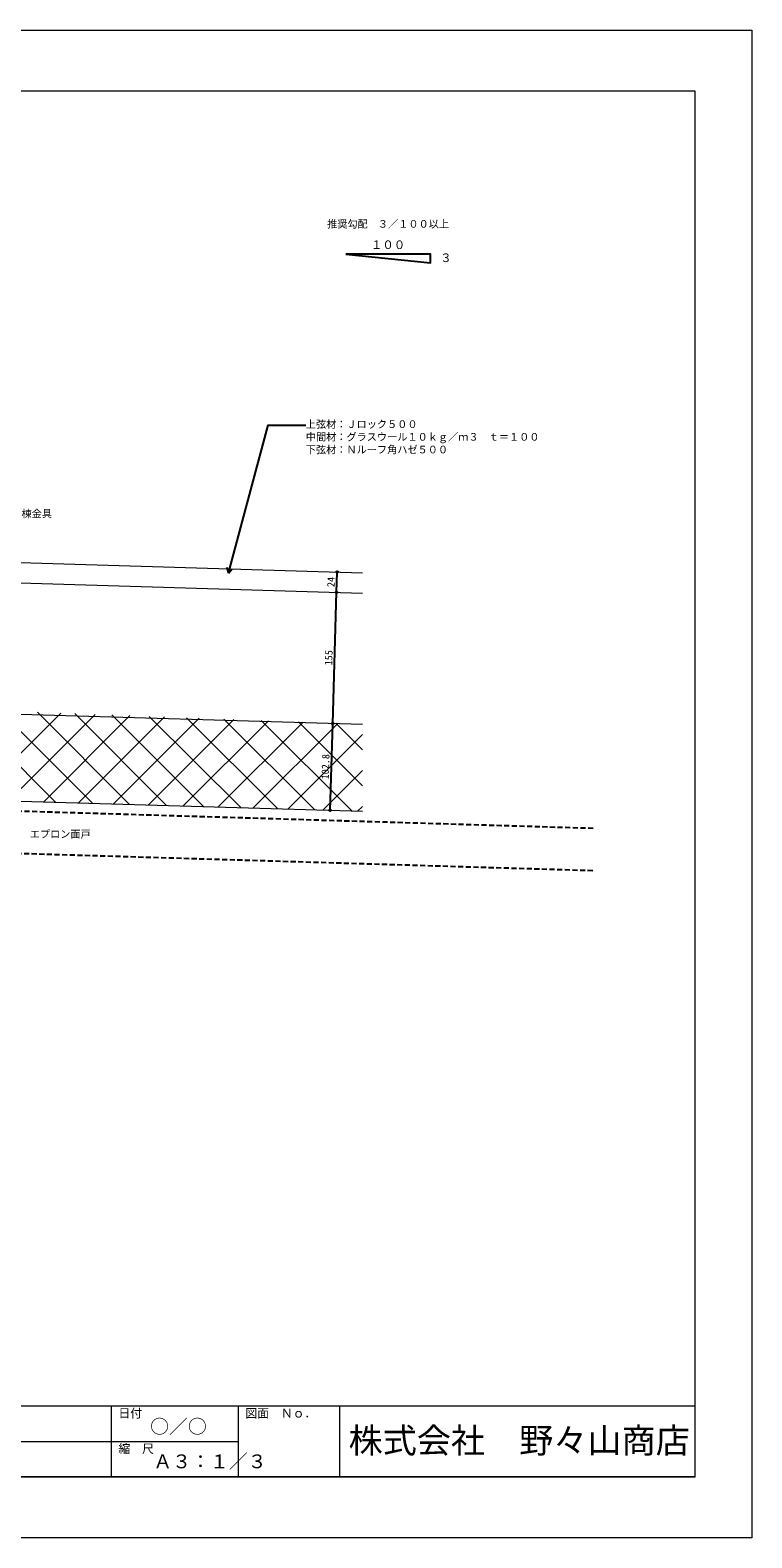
# Model space of a CAD drawing. Units: millimetres at full size, sheet at 1:3. Extents: x -1263 to 1258, y -891 to 1034.
# Drawn here: x 406 to 1258, y -891 to 891 of the extents above; entities that cross this region are included whole.
import ezdxf
from ezdxf.enums import TextEntityAlignment as Align

# ---------------------------------------------------------------- set-up
doc = ezdxf.new("R2010")
doc.units = ezdxf.units.MM
doc.header["$LTSCALE"] = 3
doc.linetypes.add('DASHED2', pattern=[3, 2, -1])
for name, color, linetype, lineweight in [('0-0_補助1', 4, 'Continuous', 5), ('0-4_寸法線1', 5, 'Continuous', 25), ('0-6_名称1', 5, 'Continuous', 25), ('0-B_屋根1', 6, 'Continuous', 20), ('2-1_裏貼1', 2, 'Continuous', 18), ('4-3_H鋼2', 12, 'DASHED2', 25), ('5-B_枠2', 4, 'Continuous', 5)]:
    doc.layers.add(name, color=color, linetype=linetype, lineweight=lineweight)
doc.styles.add('Arial', font='')
doc.styles.add('ＭＳ ゴシック', font='')
doc.styles.get('Arial').set_extended_font_data('Arial')
doc.styles.get('ＭＳ ゴシック').set_extended_font_data('MS Gothic')

msp = doc.modelspace()

# ---------------------------------------------------------------- linework, layer by layer
at = {"layer": '0-0_補助1'}
for p, q in [((1191.647, -819), (1191.647, 819)), ((-1194.647, -735), (1191.647, -735)), ((501.647, -735), (501.647, -819)), ((651.647, -735), (651.647, -819)), ((771.647, -735), (771.647, -819)), ((-320.3, -777), (651.647, -777)), ((-1194.647, -819), (1191.647, -819)), ((1191.647, -819), (-1194.647, -819))]:
    msp.add_line(p, q, dxfattribs=at)
msp.add_lwpolyline([(1191.647, 819), (-1194.647, 819), (-1194.647, -819)], dxfattribs=at)
at = {"layer": '0-4_寸法線1'}
for p, q in [((768.031, 226.551), (768.751, 250.54)), ((763.385, 71.658), (768.031, 226.551)), ((760.301, -31.136), (763.385, 71.658))]:
    msp.add_line(p, q, dxfattribs=at)
msp.add_lwpolyline([(778.844, 626.139), (878.844, 616.139), (878.844, 626.139)], close=True, dxfattribs=at)
for centre in [(768.751, 250.54), (768.031, 226.551), (768.031, 226.551), (763.385, 71.658), (763.385, 71.658), (760.301, -31.136)]:
    msp.add_circle(centre, 1.05, dxfattribs=at)
at = {"layer": '0-6_名称1'}
for q in [(638.929, 255.811), (644.724, 254.258)]:
    msp.add_line((640.274, 249.239), q, dxfattribs=at)
msp.add_lwpolyline([(640.274, 249.239), (687.143, 424.156), (731.666, 424.156)], dxfattribs=at)
at = {"layer": '0-B_屋根1'}
for p, q in [((104.237, 270.472), (798.5, 249.644)), ((80.57, 247.172), (798.5, 225.634)), ((75.922, 92.238), (798.5, 70.561)), ((12.657, -8.71), (798.5, -32.286))]:
    msp.add_line(p, q, dxfattribs=at)
at = {"layer": '2-1_裏貼1'}
for p, q in [((436.029, -21.411), (326.437, 88.18)), ((339.739, -18.523), (442.124, 83.862)), ((479.767, -22.724), (370.509, 86.535)), ((380.929, -19.758), (483.023, 82.336)), ((523.506, -24.036), (414.58, 84.89)), ((422.12, -20.994), (523.923, 80.809)), ((567.244, -25.348), (458.651, 83.245)), ((463.311, -22.23), (564.823, 79.282)), ((610.983, -26.66), (502.723, 81.6)), ((504.501, -23.466), (605.723, 77.756)), ((545.692, -24.701), (646.623, 76.229)), ((654.722, -27.972), (546.794, 79.955)), ((586.883, -25.937), (687.523, 74.703)), ((698.46, -29.284), (590.865, 78.31)), ((628.073, -27.173), (728.423, 73.176)), ((742.199, -30.596), (634.937, 76.666)), ((669.264, -28.408), (769.322, 71.65)), ((785.937, -31.909), (679.008, 75.021)), ((798.5, -2.045), (723.079, 73.376)), ((798.5, 40.381), (767.151, 71.731)), ((710.455, -29.644), (798.5, 58.401)), ((751.646, -30.88), (798.5, 15.975)), ((792.836, -32.116), (798.5, -26.452))]:
    msp.add_line(p, q, dxfattribs=at)
at = {"layer": '4-3_H鋼2'}
for p, q in [((3.49, -20.156), (1072.952, -52.24)), ((3.011, -70.181), (1072.952, -102.279))]:
    msp.add_line(p, q, dxfattribs=at)
at = {"layer": '5-B_枠2'}
msp.add_lwpolyline([(-1261.5, 891), (1258.5, 891), (1258.5, -891), (-1261.5, -891)], close=True, dxfattribs=at)

# ---------------------------------------------------------------- texts
at = {"layer": '0-0_補助1', "style": 'Arial'}
for s, height, p in [('日付', 10.23, (510.321, -751.913)), ('図面\u3000Ｎｏ．', 10.23, (660.321, -751.913)), ('○／○', 16.36, (547.769, -772.439)), ('株式会社\u3000野々山商店', 29.55, (782.181, -799.551)), ('縮\u3000尺', 10.23, (510.321, -793.913)), ('Ａ３：１／３', 16.36, (551.481, -813.7))]:
    msp.add_text(s, height=height, dxfattribs=at).set_placement(p, align=Align.BOTTOM_LEFT)
at = {"layer": '0-4_寸法線1', "style": 'ＭＳ ゴシック'}
for s, height, p in [('推奨勾配\u3000３／１００以上', 8.798, (756.844, 654.839)), ('１００', 9.897, (808.594, 629.339)), ('３', 9.897, (890.466, 613.944))]:
    msp.add_text(s, height=height, dxfattribs=at).set_placement(p, align=Align.BOTTOM_LEFT)
for s, p in [('24', (768.211, 232.548)), ('155', (765.438, 140.109)), ('102.8', (761.393, 5.268))]:
    msp.add_text(s, height=8.798, rotation=88.282, dxfattribs=at).set_placement(p, align=Align.BOTTOM_LEFT)
at = {"layer": '0-6_名称1', "style": 'ＭＳ ゴシック'}
for s, p in [('上弦材：Ｊロック５００\u3000\u3000\u3000\u3000\u3000\u3000\u3000\u3000', (731.666, 418.156)), ('中間材：グラスウール１０ｋｇ／ｍ３\u3000ｔ＝１００', (731.666, 403.156)), ('下弦材：Ｎルーフ角ハゼ５００\u3000\u3000\u3000\u3000\u3000', (731.666, 388.156)), ('棟金具', (395.912, 312.452)), ('エプロン面戸', (405.571, -66.274))]:
    msp.add_text(s, height=8.798, dxfattribs=at).set_placement(p, align=Align.BOTTOM_LEFT)

doc.saveas('drawing.dxf')
